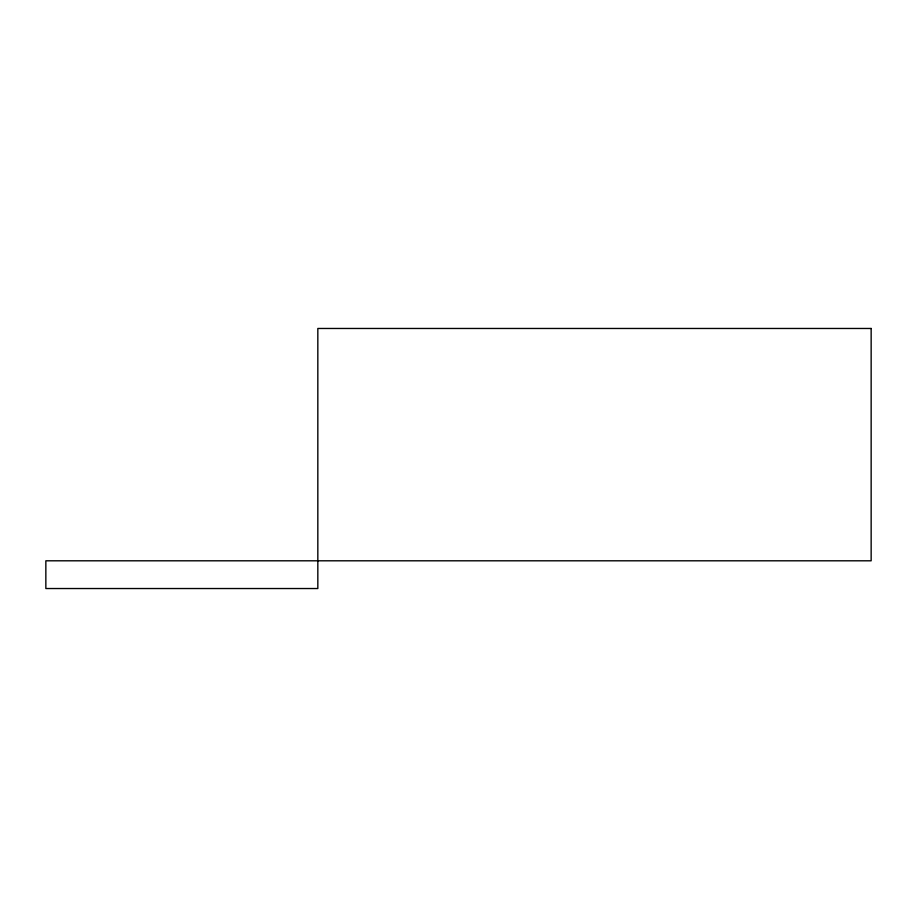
<?xml version="1.0" encoding="UTF-8"?>
<svg xmlns="http://www.w3.org/2000/svg" width="917" height="917" viewBox="0 0 917 917"><rect width="100%" height="100%" fill="white"/><g stroke="black" fill="none" stroke-linecap="round" stroke-linejoin="round"><path stroke-width="1.38" d="M871.15 328.469L317.832 328.469L317.832 588.531L45.85 588.531L45.85 560.803L871.15 560.803L871.15 328.469"/></g></svg>
